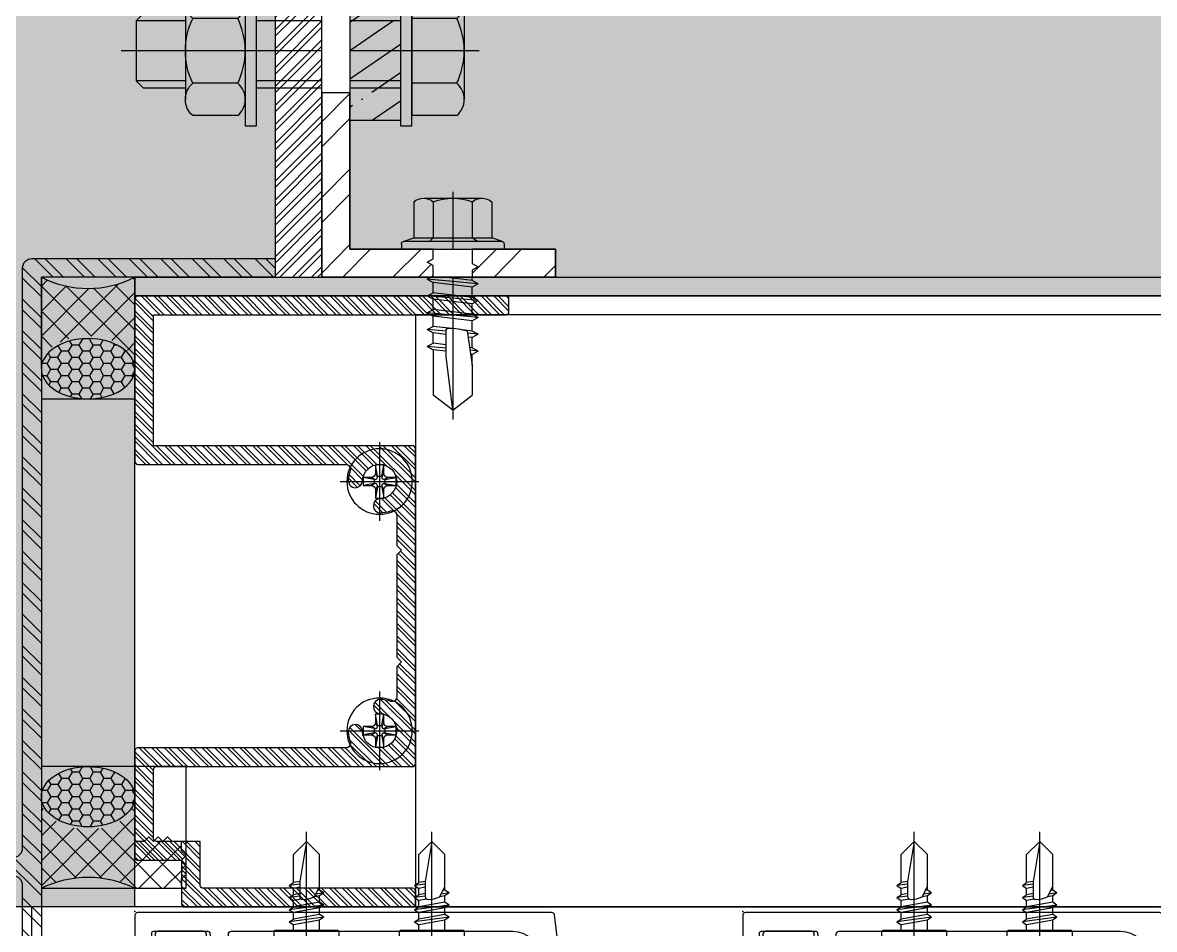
# Model space of a CAD drawing. Header units: millimetres. Extents: x 2519235 to 7246330, y 25937 to 201821.
# Drawn here: x 2726493.2 to 2726614.2, y 105143.2 to 105240.2 of the extents above; entities that cross this region are included whole.
import ezdxf
from ezdxf.xclip import XClip

# ---------------------------------------------------------------- set-up
doc = ezdxf.new("R2010")
doc.units = ezdxf.units.MM
doc.header["$XCLIPFRAME"] = 0
doc.linetypes.add('CENTER', pattern=[50.800000000000004, 31.75, -6.35, 6.35, -6.35])
doc.linetypes.add('HIDDEN', pattern=[0.375, 0.25, -0.125])
for name, color, linetype in [('000 - EXISTING_CANOPY_MAIN_COLOR_1', 1, 'Continuous'), ('000 - STRUCTURE_STEEL_ACCESORIES_WIPEOUT_', 250, 'Continuous'), ('010 - ASPG_ACCESSORIES_MAIN_COLOR_251', 251, 'Continuous'), ('010 - ASPG_ACCESSORIES_WIPEOUT_', 250, 'Continuous'), ('010 - ASPG_EXTR_DEF_SUB', 250, 'Continuous'), ('010 - ASPG_FLASHING_WIPEOUT_', 250, 'Continuous'), ('010 - ASPG_FRAMING_WIPEOUT_', 250, 'Continuous')]:
    doc.layers.add(name, color=color, linetype=linetype)
doc.layers.add('SCREW', color=8, linetype='Continuous', lineweight=5)
pattern_1 = [(45, (68845973.91123614, -106253.6340706302), (-4.041115254481119, 4.041115254481119), []), (45, (68845976.60531414, -106253.6340706302), (-4.041115254481119, 4.041115254481119), [])]

# ---------------------------------------------------------------- blocks, each defined once
blk = doc.blocks.new('A$C53fc0519')
at = {"layer": '000 - EXISTING_CANOPY_MAIN_COLOR_1'}
for p, q in [((10249.9995042719, -15750.00078463383), (10249.9995042719, -13422.13812409613)), ((10249.9995042719, -13474.99506471665), (11649.99950427143, -13474.99506471665))]:
    blk.add_line(p, q, dxfattribs=at)
blk = doc.blocks.new('A$C6d15e31b')
at = {"layer": '000 - EXISTING_CANOPY_MAIN_COLOR_1'}
blk.add_blockref('A$C53fc0519', (-18300, -52.14305922700441), dxfattribs=at)
blk = doc.blocks.new('*U3496')
at = {"layer": '010 - ASPG_ACCESSORIES_MAIN_COLOR_251', "linetype": 'CENTER'}
for p, q in [((5.684341886080801e-14, -6.200000000000029), (5.684341886080801e-14, 2.200000000000029)), ((-4.199999999999973, -2), (4.200000000000085, -2))]:
    blk.add_line(p, q, dxfattribs=at)
at = {"layer": '010 - ASPG_ACCESSORIES_MAIN_COLOR_251'}
for p, q in [((-0.2288719817826677, -1.446462371730204), (-0.4418749999998197, -0.2325000000002947)), ((-0.2288719817826677, -1.542256036434869), (-0.4418749999998197, -1.116250000000048)), ((0.2288719817822642, -1.446462371730562), (0.4418749999996946, -0.2324999999999764)), ((0.2288719817822642, -1.542256036434869), (0.4418749999996946, -1.116250000000048)), ((-0.553537628269381, -1.771128018217196), (-1.767499999999847, -1.558125000000442)), ((-0.553537628269381, -2.228871981782805), (-1.767500000000483, -2.441875000000354)), ((-0.4577439635652332, -1.771128018217196), (-0.8837500000000146, -1.558125000000442)), ((-0.4577439635652332, -2.228871981782805), (-0.8837500000000146, -2.441875000000354)), ((0.4577439635647103, -1.771128018217196), (0.8837499999994917, -1.558125000000442)), ((0.4577439635647103, -2.228871981782805), (0.8837500000001283, -2.441874999999877)), ((0.5535376282692559, -1.771128018217196), (1.767500000000001, -1.558125000000124)), ((0.5535376282692559, -2.228871981782805), (1.767500000000001, -2.441874999999877)), ((-0.2288719817826677, -2.457743963565131), (-0.4418749999998197, -2.883750000000271)), ((-0.2288719817821107, -2.553537628269438), (-0.4418749999998197, -3.767500000000023)), ((0.4418749999996946, -2.883750000000271), (0.2288719817829008, -2.457743963565131)), ((0.2288719817829008, -2.553537628269438), (0.4418749999999732, -3.767500000000023))]:
    blk.add_line(p, q, dxfattribs=at)
for points in [[(-1.767500000000006, -1.558125000000442), (-0.8837500000001342, -1.558125000000442, 0.4142135623730394), (-0.4418749999998197, -1.116250000000048), (-0.4418749999998197, -0.2325000000002947), (0.4418749999996946, -0.2324999999999764), (0.4418749999996946, -1.116250000000048, 0.4142135623731505), (0.8837500000000089, -1.558125000000442), (1.76750000000012, -1.558125000000124), (1.76750000000012, -2.441874999999877), (0.8837500000000089, -2.441874999999877, 0.414213562373095), (0.4418749999996946, -2.883750000000271), (0.4418749999999732, -3.767500000000023), (-0.4418749999998197, -3.767500000000023), (-0.4418749999998197, -2.883750000000271, 0.4142135623730397), (-0.8837500000001342, -2.441875000000354), (-1.767500000000483, -2.441875000000354)], [(0.2288719817829008, -2.457743963565131, -0.414213562373095), (0.4577439635645909, -2.228871981782805), (0.5535376282692559, -2.228871981782805), (0.5535376282692559, -1.771128018217196), (0.4577439635645909, -1.771128018217196, -0.4142135623730951), (0.228871981782105, -1.542256036434869), (0.228871981782105, -1.446462371730562), (-0.2288719817826677, -1.446462371730204), (-0.2288719817826677, -1.542256036434869, -0.4142135623730951), (-0.4577439635649944, -1.771128018217196), (-0.553537628269381, -1.771128018217196), (-0.553537628269381, -2.228871981782805), (-0.4577439635649944, -2.228871981782805, -0.4142135623730951), (-0.2288719817826677, -2.457743963565131), (-0.2288719817822698, -2.553537628269438), (0.2288719817829008, -2.553537628269438)]]:
    blk.add_lwpolyline(points, format="xyb", close=True, dxfattribs=at)
blk.add_circle((5.684341886080801e-14, -2), 3.5, dxfattribs=at)
blk = doc.blocks.new('000_ASPG_TYP_FILES_20260218-010703_FRAME_EXTR_SUB')
at = {"layer": '010 - ASPG_ACCESSORIES_MAIN_COLOR_251'}
h = blk.add_hatch(dxfattribs=at)
h.set_pattern_fill('ANSI32', color=256, scale=0.1, angle=180)
h.set_pattern_definition([(225, (0, 0), (0.6735192090801866, -0.6735192090801868), []), (225, (-0.4490130000000001, 5.498823332255506e-17), (0.6735192090801866, -0.6735192090801868), [])])
edge = h.paths.add_edge_path()
edge.add_line((1.999999996740371, 15.99999999965075), (1.999999996740371, 1.999999999941792))
edge.add_line((1.999999996740371, 1.999999999941792), (39.69999999750871, 1.999999999941792))
edge.add_arc((39.69999999730499, 1.700000000040752), 0.2999999999010399, -3.891028654834372e-08, 89.99999996109239, ccw=False)
edge.add_line((39.99999999720603, 1.699999999837019), (39.99999999720603, 0.2999999996973202))
edge.add_arc((39.69999999750872, 0.2999999996973131), 0.2999999996973131, -90.00000000000142, 1.4210854715202004e-12, ccw=False)
edge.add_line((39.69999999750871, 0), (0.2999999996973202, 0))
edge.add_arc((0.2999999996973273, 0.2999999996973273), 0.2999999996973273, 180.0000000000013, 269.99999999999864, ccw=False)
edge.add_line((0, 0.2999999996973202), (0, 17.69999999989523))
edge.add_arc((0.2999999999301508, 17.70000000012806), 0.2999999999301508, 90.00000004446741, 180.0000000444674, ccw=False)
edge.add_line((0.2999999996973202, 18.00000000005821), (22.5570233851904, 18.00000000005821))
edge.add_arc((22.5570233856712, 18.50000000026317), 0.5000000002049632, 269.9999999449049, 380.2095453190142)
edge.add_arc((26.1699999981368, 19.82999999686102), 3.349999998908497, 182.0637942974167, 200.2095453254992, ccw=False)
edge.add_arc((23.58168000320438, 19.73672835517209), 0.7599999998138507, 2.0637943418387863, 182.0637943418388, ccw=False)
edge.add_arc((26.16999999910358, 19.82999999939922), 1.830000000338361, 182.0637943388468, 447.9362056470717)
edge.add_arc((26.263271644013, 22.41831999551505), 0.7600000000549151, 87.93620564125177, 267.9362056412518, ccw=False)
edge.add_arc((26.16999999863267, 19.8300000075356), 3.349999992334041, 69.79045460402187, 87.9362056313708, ccw=False)
edge.add_arc((27.49999999788272, 23.44297661244421), 0.5000000006038865, 249.7904545688332, 359.9999999442181)
edge.add_line((27.9999999984866, 23.44297661195742), (27.9999999984866, 26.67999999993481))
edge.add_line((27.9999999984866, 26.67999999993481), (28.49999999674037, 27.17999999958556))
edge.add_line((28.49999999674037, 27.17999999958556), (27.9999999984866, 27.67999999970198))
edge.add_line((27.9999999984866, 27.67999999970198), (27.9999999984866, 38.61999999982072))
edge.add_line((27.9999999984866, 38.61999999982072), (28.49999999674037, 39.11999999993714))
edge.add_line((28.49999999674037, 39.11999999993714), (27.9999999984866, 39.62000000005355))
edge.add_line((27.9999999984866, 39.62000000005355), (27.9999999984866, 42.85702338756528))
edge.add_arc((27.49999999787862, 42.85702338707262), 0.5000000006079759, 5.645408219420843e-08, 110.2095454304945)
edge.add_arc((26.16999999884449, 46.46999999186602), 3.349999992147246, 272.0637943651193, 290.20954539329375, ccw=False)
edge.add_arc((26.263271644013, 43.88168000403675), 0.7600000000258301, 92.06379435882718, 272.0637943588272, ccw=False)
edge.add_arc((26.16999999910502, 46.47000000012492), 1.830000000339747, 272.0637943528818, 537.9362056611998)
edge.add_arc((23.58168000320438, 46.56327164435061), 0.7599999998138507, 177.9362056581612, 357.9362056581612, ccw=False)
edge.add_arc((26.16999999825318, 46.47000000263876), 3.349999999025627, 159.7904546748206, 177.9362057022633, ccw=False)
edge.add_arc((22.55702338551316, 47.7999999994954), 0.500000000434755, 339.790454661877, 450.0000000369852)
edge.add_line((22.5570233851904, 48.29999999993015), (0.2999999996973202, 48.29999999993015))
edge.add_arc((0.2999999996973095, 48.59999999962746), 0.2999999996973131, 179.9999999999987, 270.00000000000205, ccw=False)
edge.add_line((0, 48.59999999962747), (0, 59.99999999994179))
edge.add_arc((0.2999999996973202, 59.99999999994179), 0.2999999996973202, 90, 180, ccw=False)
edge.add_line((0.2999999996973202, 60.29999999963911), (4.999999997438863, 60.29999999963911))
edge.add_line((4.999999997438863, 60.29999999963911), (4.999999997438863, 64.99999999959255))
edge.add_arc((5.299999997369017, 64.99999999982538), 0.2999999999301544, 90.0000000444681, 180.0000000444674, ccw=False)
edge.add_line((5.299999997136183, 65.29999999975553), (29.99999999883585, 65.29999999975553))
edge.add_line((29.99999999883585, 65.29999999975553), (29.99999999883585, 63.59999999997672))
edge.add_arc((29.69999999890567, 63.59999999974391), 0.2999999999301721, -89.99999995552861, 4.4463320136856055e-08, ccw=False)
edge.add_line((29.69999999913853, 63.29999999981374), (7.299999997485429, 63.29999999981374))
edge.add_arc((7.29999999771826, 62.99999999988358), 0.2999999999301508, 90.00000004446738, 180.0000000444674)
edge.add_line((6.999999997788109, 62.99999999965075), (6.999999997788109, 58.29999999969732))
edge.add_line((6.999999997788109, 58.29999999969732), (2.300000000162981, 58.29999999969732))
edge.add_arc((2.299999998300336, 57.99999999813735), 0.3000000015599653, 89.99999964426098, 179.999999644261)
edge.add_line((1.999999996740371, 58), (1.999999996740371, 50.60000000003492))
edge.add_arc((2.299999998533172, 50.60000000166475), 0.3000000017928013, 180.000000311273, 270.0000003112706)
edge.add_line((2.300000000162981, 50.29999999987194), (29.69999999913853, 50.29999999987194))
edge.add_arc((29.6999999989348, 49.9999999999709), 0.299999999901047, -3.890897914970992e-08, 89.99999996109108, ccw=False)
edge.add_line((29.99999999883585, 49.99999999976717), (29.99999999883585, 26.67999999993481))
edge.add_line((29.99999999883585, 26.67999999993481), (29.99999999883585, 16.29999999981374))
edge.add_arc((29.6999999989057, 16.2999999995809), 0.2999999999301508, -89.99999995553259, 4.446741286301403e-08, ccw=False)
edge.add_line((29.69999999913853, 15.99999999965075), (1.999999996740371, 15.99999999965075))
blk.add_lwpolyline([(1.999999996740371, 15.99999999965075), (1.999999996740371, 1.999999999941792), (39.69999999750871, 1.999999999941792, -0.4142135623731089), (39.99999999720603, 1.699999999837019), (39.99999999720603, 0.2999999996973202, -0.4142135623731089), (39.69999999750871, 0), (0.2999999996973202, 0, -0.4142135623730811), (0, 0.2999999996973202), (0, 17.69999999989523, -0.4142135623730951), (0.2999999996973202, 18.00000000005821), (22.5570233851904, 18.00000000005821, 0.5217296884731124), (23.02624112786725, 18.67272727261297, -0.07934163687482358), (22.82217297761235, 19.70935906958766, -1), (24.34118702879641, 19.76409764075652, 2.296345716993233), (26.23590235819574, 21.65881296969019, -1), (26.29064092983026, 23.17782702133991, -0.0793416368716021), (27.32727272447664, 22.9737588702119, 0.5217296884801942), (27.9999999984866, 23.44297661195742), (27.9999999984866, 26.67999999993481), (28.49999999674037, 27.17999999958556), (27.9999999984866, 27.67999999970198), (27.9999999984866, 38.61999999982072), (28.49999999674037, 39.11999999993714), (27.9999999984866, 39.62000000005355), (27.9999999984866, 42.85702338756528, 0.5217296884727316), (27.32727272447664, 43.3262411293108, -0.07934163687522733), (26.29064092983026, 43.122172978241, -1), (26.23590235819574, 44.64118702983251, 2.296345716995783), (24.34118702879641, 46.53590235876618, -1), (22.82217297761235, 46.59064092993503, -0.07934163687201433), (23.02624112786725, 47.62727272690972, 0.5217296884786579), (22.5570233851904, 48.29999999993015), (0.2999999996973202, 48.29999999993015, -0.4142135623731158), (0, 48.59999999962747), (0, 59.99999999994179, -0.414213562373095), (0.2999999996973202, 60.29999999963911), (4.999999997438863, 60.29999999963911), (4.999999997438863, 64.99999999959255, -0.4142135623730879), (5.299999997136183, 65.29999999975553), (29.99999999883585, 65.29999999975553), (29.99999999883585, 63.59999999997672, -0.4142135623730533), (29.69999999913853, 63.29999999981374), (7.299999997485429, 63.29999999981374, 0.4142135623730949), (6.999999997788109, 62.99999999965075), (6.999999997788109, 58.29999999969732), (2.300000000162981, 58.29999999969732, 0.4142135623730948), (1.999999996740371, 58), (1.999999996740371, 50.60000000003492, 0.4142135623730845), (2.300000000162981, 50.29999999987194), (29.69999999913853, 50.29999999987194, -0.4142135623730951), (29.99999999883585, 49.99999999976717), (29.99999999883585, 26.67999999993481), (29.99999999883585, 16.29999999981374, -0.4142135623730951), (29.69999999913853, 15.99999999965075)], format="xyb", close=True, dxfattribs=at)
for p in [(26.16999999736436, 48.46999999973923), (26.16999999736436, 21.82999999966705)]:
    blk.add_blockref('*U3496', p)
blk = doc.blocks.new('000_ASPG_TYP_FILES_FRAMING_EXTR_BREAKLINE_TYPE_2SUB')
at = {"layer": '010 - ASPG_ACCESSORIES_MAIN_COLOR_251', "transparency": 33554585}
h = blk.add_hatch(dxfattribs=at)
h.set_pattern_fill('ANSI32', color=256, scale=0.25)
h.set_pattern_definition([(45, (0, 0), (-1.683798022700467, 1.683798022700467), []), (45, (1.1225325, 0), (-1.683798022700467, 1.683798022700467), [])])
h.paths.add_polyline_path([(131.0000000002328, 91.00000000058208, 0.4142135623730951), (132.0000000003492, 90.00000000046566), (140.0000000002328, 90.00000000046566, 0.4142135623730951), (141.0000000002328, 91.00000000046566), (141.0000000002328, 100.0000000004657), (2.000000000465661, 100.0000000004657), (2.000000000465661, 125.0000000004657), (4.656612873077393e-10, 125.0000000004657), (4.656612873077393e-10, 99.00000000046566, 0.4142135623730951), (1.000000000465661, 98.00000000046566), (63.00000000023283, 98.00000000046566, -0.414213562373093), (64.00000000023283, 97.00000000046566), (64.00000000023277, 3, -0.4142135623730951), (63.00000000023277, 2), (4.655476004700176e-10, 2), (-5.684341886080801e-14, 0), (141.0000000002328, -6.05359673500061e-09), (141.0000000002328, 8.99999999650754, 0.4142135623730951), (140.0000000002328, 9.99999999650754), (132.0000000003492, 9.99999999650754, 0.4142135623730951), (131.0000000002328, 8.999999996391125), (131.0000000002328, 3, -0.4142135623730951), (130.0000000002328, 2), (67.00000000034919, 2, -0.4142135623730951), (66.00000000023277, 3.000000000116415), (66.00000000023283, 97.00000000034925, -0.4142135623730951), (67.00000000034925, 98.00000000046566), (130.0000000002328, 98.00000000046566, -0.414213562373095), (131.0000000002328, 97.00000000046566)])
h.paths.add_polyline_path([(133.0000000002328, 92.00000000372529), (133.0000000002328, 98.00000000046566), (139.0000000004657, 98.00000000046566), (139.0000000004657, 92.00000000372529)], flags=16)
h.paths.add_polyline_path([(133.0000000002328, 7.999999996740371), (139.0000000004656, 7.999999996740371), (139.0000000004656, 2), (133.0000000002328, 2)], flags=16)
at = {"layer": '010 - ASPG_ACCESSORIES_MAIN_COLOR_251'}
h = blk.add_hatch(dxfattribs=at)
h.set_pattern_fill('ANSI37', color=256, scale=0.5954980955866349, angle=-90.00000000000001)
h.set_pattern_definition([(314.9999999999999, (1257419.492862034, -519971.6224064051), (1.336931354494228, 1.336931354494224), []), (44.99999999999984, (1257419.492862034, -519971.6224064051), (-1.336931354494223, 1.336931354494228), [])])
edge = h.paths.add_edge_path()
edge.add_ellipse((57.77220869682924, 105.0000000013979), major_axis=(-3.509070088518285e-14, -4.999999999272404), ratio=0.6444816938462435, start_angle=0, end_angle=180)
edge.add_line((57.7722086968293, 110.0000000004666), (62.00000000013239, 110.0000000004666))
edge.add_arc((62.00000000012511, 110.3000000005204), 0.3000000000538421, -89.99999999861039, -1.389609784768862e-09)
edge.add_line((62.30000000017895, 110.3000000005131), (62.30000000017895, 111.0000000004666))
edge.add_line((62.30000000017895, 111.0000000004666), (61.80000000017895, 111.5000000006994))
edge.add_line((61.80000000017895, 111.5000000006994), (62.30000000017895, 112.0000000004666))
edge.add_line((62.3000000001789, 112.0000000004666), (61.8000000001789, 112.5000000006994))
edge.add_line((61.8000000001789, 112.5000000006994), (62.3000000001789, 113.0000000004666))
edge.add_line((62.3000000001789, 113.0000000004666), (61.8000000001789, 113.5000000004666))
edge.add_line((61.8000000001789, 113.5000000004666), (62.3000000001789, 114.0000000004666))
edge.add_line((62.3000000001789, 114.0000000004666), (62.3000000001789, 115.0000000004666))
edge.add_line((62.3000000001789, 115.0000000004666), (63.30000000006248, 115.0000000004666))
edge.add_line((63.30000000006248, 115.0000000004666), (63.80000000006248, 115.5000000004666))
edge.add_line((63.80000000006248, 115.5000000004666), (64.30000000006248, 115.0000000004666))
edge.add_line((64.30000000006248, 115.0000000004666), (64.80000000006248, 115.5000000004666))
edge.add_line((64.80000000006248, 115.5000000004666), (65.30000000006248, 115.0000000004666))
edge.add_line((65.30000000006248, 115.0000000004666), (65.80000000006248, 115.5000000004666))
edge.add_line((65.80000000006248, 115.5000000004666), (66.3000000001789, 115.0000000004666))
edge.add_line((66.3000000001789, 115.0000000004666), (67.00000000013233, 115.0000000004666))
edge.add_arc((67.00000000009595, 115.3000000004331), 0.2999999999665306, -89.99999999305201, 1.528565674358258e-08)
edge.add_line((67.30000000006248, 115.3000000005131), (67.30017822621585, 110.0000000004666))
edge.add_arc((77.20009572428614, 105.0000000011651), 11.09091368921486, 153.2037265686182, 206.7962734313818)
edge.add_line((67.30017822621585, 100.0000000018636), (57.77220869682924, 100.0000000018636))
h = blk.add_hatch(dxfattribs=at)
h.set_pattern_fill('ANSI37', color=256, scale=0.5954980955866349, angle=-90.00000000000001)
h.set_pattern_definition([(314.9999999999999, (1257419.192862035, -519973.9224064052), (1.336931354494228, 1.336931354494224), []), (44.99999999999984, (1257419.192862035, -519973.9224064052), (-1.336931354494223, 1.336931354494228), [])])
edge = h.paths.add_edge_path()
edge.add_ellipse((11.52796953045714, 105.0000000013979), major_axis=(-3.510345640540481e-14, -4.999999999272404), ratio=0.6444816938462435, start_angle=180, end_angle=360, ccw=False)
edge.add_line((11.52796953045714, 110.0000000004666), (2.000000001098726, 110.0000000004666))
edge.add_arc((-7.899917496811156, 105.0000000013979), 11.09091368915029, -26.79627343179601, 26.796273430967574, ccw=False)
edge.add_line((2.000000001070532, 100.0000000018636), (11.52796953042895, 100.0000000018636))
h = blk.add_hatch(dxfattribs=at)
h.set_pattern_fill('HONEY', color=256, scale=0.238199238234654, angle=-90.00000000000001)
h.set_pattern_definition([(270, (1257419.442484037, -519993.9224064052), (0.6549599250656583, -1.134423872092541), [0.7562825813950264, -1.512565162790053]), (29.99999999999978, (1257419.442484037, -519993.9224064052), (0.6549599293588203, 1.134423869613882), [0.7562825813950257, -1.512565162790051]), (329.9999999999998, (1257419.442484037, -519993.9224064052), (1.309919854424478, -2.478657937293614e-09), [-1.512565162790051, 0.7562825813950254])])
edge = h.paths.add_edge_path()
edge.add_ellipse((11.77759153230824, 105.0000000014043), major_axis=(-3.509070088518285e-14, -4.999999999272404), ratio=0.6444816938462435, start_angle=0, end_angle=360, ccw=False)
h = blk.add_hatch(dxfattribs=at)
h.set_pattern_fill('HONEY', color=256, scale=0.238199238234654, angle=-90.00000000000001)
h.set_pattern_definition([(270, (1257419.243240032, -519991.6224064051), (0.6549599250656583, -1.134423872092541), [0.7562825813950264, -1.512565162790053]), (29.99999999999978, (1257419.243240032, -519991.6224064051), (0.6549599293588203, 1.134423869613882), [0.7562825813950257, -1.512565162790051]), (329.9999999999998, (1257419.243240032, -519991.6224064051), (1.309919854424478, -2.478657937293614e-09), [-1.512565162790051, 0.7562825813950254])])
edge = h.paths.add_edge_path()
edge.add_ellipse((57.5225866949782, 105.0000000013979), major_axis=(-3.509070088518285e-14, -4.999999999272404), ratio=0.6444816938462435, start_angle=0, end_angle=360)
for points in [[(64.00000000023283, 97.00000000046566, 0.4142135623730951), (63.00000000023283, 98.00000000046566), (1.000000000465661, 98.00000000046566, -0.4142135623730951), (4.656612873077393e-10, 99.00000000046566), (4.656612873077393e-10, 125.0000000004657), (2.000000000465661, 125.0000000004657), (2.000000000465661, 100.0000000004657), (141.0000000002328, 100.0000000004657), (141.0000000002328, 91.00000000046566, -0.4142135623730951)], [(131.0000000002328, 97.00000000046566, 0.4142135623730951), (130.0000000002328, 98.00000000046566), (67.00000000046566, 98.00000000046566, 0.4142135623730951), (66.00000000023283, 97.00000000046566)], [(57.5225866949782, 100.0000000018636), (67.30017822621585, 100.0000000018636, -0.2381992382621886), (67.30017822621585, 110.0000000004666), (67.30000000006248, 115.3000000005131, -0.4142135624157165), (67.00000000013233, 115.0000000004666), (66.3000000001789, 115.0000000004666), (65.80000000006248, 115.5000000004666), (65.30000000006248, 115.0000000004666), (64.80000000006248, 115.5000000004666), (64.30000000006248, 115.0000000004666), (63.80000000006248, 115.5000000004666), (63.30000000006248, 115.0000000004666), (62.3000000001789, 115.0000000004666), (62.3000000001789, 114.0000000004666), (61.8000000001789, 113.5000000004666), (62.3000000001789, 113.0000000004666), (61.8000000001789, 112.5000000006994), (62.3000000001789, 112.0000000004666), (61.80000000017895, 111.5000000006994), (62.30000000017895, 111.0000000004666), (62.30000000017895, 110.3000000005131, -0.414213562358888), (62.00000000013239, 110.0000000004666), (57.5225866949782, 110.0000000004666)], [(11.77759153219182, 100.0000000018699), (2.000000001070532, 100.0000000018636, 0.2381992382621886), (2.000000001070532, 110.0000000004666), (11.77759153219182, 110.0000000004729)]]:
    blk.add_lwpolyline(points, format="xyb", dxfattribs=at)
at = {"layer": '010 - ASPG_ACCESSORIES_MAIN_COLOR_251', "transparency": 33554457}
for points in [[(54.30017822621591, 100.0000000018636), (67.30017822621585, 100.0000000018636), (67.30017822621585, 115.5000000004666), (54.30017822621585, 115.5000000004666)], [(2.000000001070532, 100.0000000018636), (15.00000000107053, 100.0000000018699), (15.00000000107053, 110.0000000006767), (2.000000001070532, 110.0000000006703)]]:
    blk.add_lwpolyline(points, close=True, dxfattribs=at)
at = {"layer": '010 - ASPG_ACCESSORIES_MAIN_COLOR_251', "extrusion": (0, 0, -1)}
blk.add_ellipse((11.77759153230824, 105.0000000014043), major_axis=(-3.509070088518285e-14, -4.999999999272404), ratio=0.6444816938462435, dxfattribs=at)
at = {"layer": '010 - ASPG_ACCESSORIES_MAIN_COLOR_251'}
blk.add_ellipse((57.5225866949782, 105.0000000013979), major_axis=(-3.509070088518285e-14, -4.999999999272404), ratio=0.6444816938462435, dxfattribs=at)
blk = doc.blocks.new('PZG35-9D5SUB')
at = {"layer": '010 - ASPG_ACCESSORIES_MAIN_COLOR_251'}
for p, q in [((1.4210854715202e-14, 3.733653355866409), (1.4210854715202e-14, -10.53404386090006)), ((-1.399999999999963, 2.842170943040401e-14), (-1.399999999999963, -1.090192378864657)), ((1.399999999999991, 0), (1.399999999999991, -0.5901923788647139)), ((-1.850000000000009, -1.399999999999977), (1.850000000000037, -0.8999999999999773)), ((-1.850000000000009, -1.399999999999977), (-1.399999999999963, -1.090192378864685)), ((-1.399999999999963, -1.090192378864685), (1.399999999999991, -0.5901923788646855)), ((-1.399999999999963, -1.709807621135297), (1.399999999999991, -1.209807621135297)), ((1.850000000000037, -0.8999999999999773), (1.399999999999991, -0.5901923788646855)), ((1.850000000000037, -0.8999999999999773), (1.399999999999991, -1.209807621135297)), ((1.399999999999991, -1.209807621135269), (1.399999999999991, -1.890192378864725)), ((-1.850000000000009, -1.399999999999977), (-1.399999999999963, -1.709807621135297)), ((-1.850000000000009, -2.699999999999989), (1.850000000000037, -2.199999999999989)), ((-1.850000000000009, -2.699999999999989), (-1.399999999999963, -2.390192378864697)), ((-1.399999999999963, -1.709807621135269), (-1.399999999999963, -2.390192378864697)), ((-1.399999999999963, -2.390192378864697), (1.399999999999991, -1.890192378864697)), ((1.850000000000037, -2.199999999999989), (1.399999999999991, -1.890192378864697)), ((1.850000000000037, -2.199999999999989), (1.399999999999991, -2.509807621135309)), ((-1.850000000000009, -2.699999999999989), (-1.399999999999963, -3.009807621135309)), ((-1.399999999999963, -3.009807621135309), (1.399999999999991, -2.509807621135309)), ((-1.399999999999963, -3.009807621135309), (-1.399999999999963, -3.690192378864708)), ((-1.399999999999963, -3.690192378864708), (-0.8446989986695002, -3.591031485769975)), ((0.5619885887190463, -3.339837273736322), (1.399999999999991, -3.190192378864708)), ((0.7141825614195483, -3.653488843051434), (1.850000000000037, -3.5)), ((1.399999999999991, -2.50980762113528), (1.399999999999991, -3.190192378864708)), ((1.850000000000037, -3.5), (1.399999999999991, -3.190192378864708)), ((1.850000000000037, -3.5), (1.399999999999991, -3.80980762113532)), ((-1.850000000000009, -4), (-1.399999999999963, -3.690192378864708)), ((-1.850000000000009, -4), (-0.9911470940920566, -3.883938796498938)), ((-1.850000000000009, -4), (-1.399999999999963, -4.30980762113532)), ((-1.399999999999963, -4.30980762113532), (-1.184865735341859, -4.271390788160659)), ((-1.399999999999963, -4.309807621135349), (-1.399999999999963, -8.099999999999966)), ((0.7141825614195483, -3.932275020881832), (1.399999999999991, -3.80980762113532)), ((0.7141825614195483, -4.612659778611231), (1.399999999999991, -4.49019237886472)), ((0.7141825614195483, -4.953488843051389), (1.850000000000037, -4.800000000000011)), ((1.399999999999991, -3.809807621135349), (1.399999999999991, -4.490192378864691)), ((1.850000000000037, -4.800000000000011), (1.399999999999991, -4.49019237886472)), ((1.850000000000037, -4.800000000000011), (1.399999999999991, -5.109807621135332)), ((0.7141825614195483, -5.232275020881843), (1.399999999999991, -5.109807621135332)), ((1.399999999999991, -5.109807621135332), (1.399999999999991, -8.099999999999966)), ((1.4210854715202e-14, -9.5), (-1.399999999999963, -8.099999999999966)), ((1.4210854715202e-14, -9.5), (1.399999999999991, -8.099999999999966))]:
    blk.add_line(p, q, dxfattribs=at)
blk.add_lwpolyline([(1.4210854715202e-14, -9.5), (0.7141825614195483, -5.232275020881843), (0.7141825614195483, -3.600899293750615, 0.4176573264866609), (0.4106596181599826, -3.300919979679151, 0.1081021898226624), (-0.8446989986694433, -3.591031485769975), (-1.399999999999991, -4.701675652739141)], format="xyb", dxfattribs=at)
blk = doc.blocks.new('*U3495')
at = {"layer": '010 - ASPG_ACCESSORIES_MAIN_COLOR_251'}
blk.add_lwpolyline([(3.026373332565058, 1.780836269555209, 0.09905967801670053), (0.7999999999999687, 2.546427498927414), (0.7999999999999687, 2.274284095813357), (-0.800000000000054, 2.274284095813357), (-0.800000000000054, 2.546427498927414, 0.09905967801670058), (-3.026373332565143, 1.780836269555209, 0.2665876613401604), (-3.500000000000043, 0.9556546004010897), (-3.500000000000043, 0.1999999999999886, 0.4142135623730938), (-3.300000000000054, 0), (3.299999999999997, 0, 0.4142135623731049), (3.499999999999986, 0.1999999999999886), (3.499999999999957, 0.9556546004010897, 0.2665876613401604)], format="xyb", close=True, dxfattribs=at)
at = {"layer": 'SCREW'}
blk.add_blockref('PZG35-9D5SUB', (-1.4210854715202e-14, 0), dxfattribs=at)
blk = doc.blocks.new('*U3494')
blk.add_point((0, 0))
at = {"layer": '010 - ASPG_ACCESSORIES_MAIN_COLOR_251'}
for points in [[(-39.69999999902211, -0.5999999995172398, 0.4142135623731156), (-39.99999999883585, -0.8999999995638059), (-39.99999999883585, -7.366962144914214, 0.5773502691897371), (-39.65044321701862, -7.568778847059366), (-36.64260295056738, -5.832201459393036, 0.7673269879794871), (-36.78520590183325, -5.299999999645297), (-37.89999999874271, -5.299999999645297, -0.4142135623735732), (-38.19999999902211, -4.999999999656938), (-38.19999999902211, -2.799999999587089, -0.4142135623730951), (-37.99999999883585, -2.59999999951724), (-32.18326623388566, -2.59999999951724, -0.3888787318530097), (-31.98402729420923, -2.782568851142787), (-31.8474567013327, -4.343577870872468, 0.3888787318530089), (-31.34935935237445, -4.799999999528882), (-30.29999999911524, -4.799999999528882, 0.4142135623732408), (-29.99999999883585, -4.499999999540523), (-29.99999999883585, -2.899999999505599, -0.4142135623731785), (-29.69999999902211, -2.59999999951724), (0.4107479506637901, -2.59999999951724, -0.3789692262628873), (3.38851808081381, -5.235465979035143), (7.952927200356498, -42.5207682372482, 0.4465929586642906), (11.6177961837966, -45.07649022702281, -0.4898018444424612), (16.07846395508386, -48.68238816667036), (16.06490363762714, -49.36225294566866, -0.1824796859550777), (15.80227640201338, -50.01801436272836, -0.2679491924113072), (15.32539491611533, -50.16829426406803, 1.122114645179816), (15.09990952932276, -52.3421093734276, 0.4050039718497206), (18.0645059288945, -49.40213623346681), (18.07806624681689, -48.72227145435209, 0.4898054953707174), (11.15966573380865, -43.12966807454978, -0.4465970485362636), (9.938031048281118, -42.27776159492242), (4.866356541635469, -0.8481197821154633, 0.3641755342157969), (4.570876519894227, -0.5999999995172398)], [(11.37409105408005, -48.15170148877115), (11.47245816211216, -47.43577758665815), (12.17779493960552, -47.55667202338264), (12.29266474000178, -46.78670596401826, -0.5355375090189683), (14.1918134491425, -49.16870282323253, 0.9915718169393263), (15.66379558271728, -49.57599316951273, 1.157025413028558), (8.792231505503878, -48.77291728999153, -0.6885576205791355), (8.274611146422103, -48.98797988444021), (-17.14292736421339, -22.16859813180672), (-32.34153279638849, -6.131750148785431), (-32.34153279638849, -2.899999981694054, 0.4143115081626392), (-32.64163311407901, -2.59999999951724), (-37.54163311352022, -2.59999999951724, 0.4141156188887998), (-37.84153278893791, -2.899999981635847), (-37.84153278893791, -4.299999988411218, 0.4142135623731781), (-37.54153279098682, -4.599999986478724), (-35.98884801496752, -4.599999986478724, -0.205894629290155), (-35.77110154624097, -4.693635078269653), (33.22969053988345, -77.49999999954052), (43.14495566324331, -77.49999999954052, 0.6681786376628355), (43.35708769806661, -76.98786796536915), (40.5215537941549, -74.1523340573247, 0.6681786381757795), (40.00942175951786, -74.36446609156592), (40.00942175951786, -75.99999999802712), (33.87471885257401, -75.99999999802712), (11.86384030175395, -52.7751643466243, -0.5583539238224016), (12.08261241135187, -51.95244935475676, 0.7662751832817146), (12.03674733010121, -50.39291741001107, -0.4385828234445206), (10.70630855322815, -48.05207626283555)]]:
    blk.add_lwpolyline(points, format="xyb", close=True, dxfattribs=at)
at = {"layer": '010 - ASPG_EXTR_DEF_SUB'}
for p in [(-39.99999999883585, -0.4999999995172402), (43.44495566345738, -76.89999999944341), (43.44495566345738, -77.49999999954052)]:
    blk.add_point(p, dxfattribs=at)
at = {"layer": 'SCREW', "rotation": 180}
for p in [(-21.64901723782532, -2.499999999924694), (-8.237076249206439, -2.499999999924694)]:
    blk.add_blockref('*U3495', p, dxfattribs=at)
blk = doc.blocks.new('*U3461')
blk.add_wipeout([(1440.000000002975, 4.000000001546368), (60.00000000297587, 3.9999999999997726), (60.00000000297587, 69.2999999999995), (1440.000000002975, 69.3000000015461)]).dxf.layer = '010 - ASPG_FRAMING_WIPEOUT_'
at = {"layer": '010 - ASPG_ACCESSORIES_MAIN_COLOR_251'}
for points in [[(1440.000000002975, 4.000000001546685), (60.00000000297587, 4), (60.00000000297587, 69.3), (1440.000000002975, 69.30000000154669)], [(1410.00000000414, 69.30000000154669), (90.00000000181171, 69.3), (90.00000000181171, 6), (1410.00000000414, 6.000000001546685)], [(60.00000000297587, 2.000000000715772), (60.00000000297587, 4), (1440.000000002975, 4.000000001546685), (1440.000000002975, 2.000000002262457)]]:
    blk.add_lwpolyline(points, close=True, dxfattribs=at)
at = {"color": 1, "rotation": 180}
for p in [(1335.00000000163, 69.3), (1400.00000000163, 69.3)]:
    blk.add_blockref('*U3494', p, dxfattribs=at)
at = {"rotation": 89.99999999999999}
blk.add_blockref('000_ASPG_TYP_FILES_FRAMING_EXTR_BREAKLINE_TYPE_2SUB', (1550, 1.796738757775529e-09), dxfattribs=at)
at = {"xscale": -1}
blk.add_blockref('000_ASPG_TYP_FILES_20260218-010703_FRAME_EXTR_SUB', (1440.000000002975, 4.000000001546685), dxfattribs=at)
blk = doc.blocks.new('*U3463')
at = {"layer": '010 - ASPG_ACCESSORIES_MAIN_COLOR_251', "linetype": 'CENTER'}
blk.add_line((0, 6.142561988594025), (0, -18.19999999999891), dxfattribs=at)
at = {"layer": '010 - ASPG_ACCESSORIES_MAIN_COLOR_251'}
for p, q in [((-4.170000000000073, 5.049999999999272), (-4.170000000000073, 1.200000000000728)), ((3.127500000000509, 5.450000000000728), (-3.127500000000509, 5.450000000000728)), ((-2.084999999999127, 5.049999999999272), (-2.084999999999127, 1.200000000000728)), ((2.084999999999127, 5.049999999999272), (2.084999999999127, 1.200000000000728)), ((4.170000000000073, 5.049999999999272), (4.170000000000073, 1.200000000000728)), ((-5.5, 0.5499999999992724), (-5.5, 0)), ((5.5, 0), (-5.5, 0)), ((-5.200000000000728, 0.8500000000003638), (-4.170000000000073, 1.200000000000728)), ((5.200000000000728, 0.8500000000003638), (-5.200000000000728, 0.8500000000003638)), ((4.170000000000073, 1.200000000000728), (-4.170000000000073, 1.200000000000728)), ((-2.57630675031578, 0.8500000000003638), (-2.084999999999127, 1.200000000000728)), ((-2.084999999999127, -1.547816335794778), (-2.084999999999127, 0)), ((2.44630675031658, 0.8500000000003638), (2.084999999999127, 1.200000000000728)), ((2.084999999999013, -1.047816335789321), (2.084999999999127, 0)), ((5.200000000000728, 0.8500000000003638), (4.170000000000073, 1.200000000000728)), ((5.5, 0.5499999999992724), (5.5, 0)), ((-2.084999999999127, -1.547816335789321), (2.084999999999127, -1.047816335789321)), ((2.729999999999563, -1.399999999995998), (2.084999999999127, -1.047816335789321)), ((-2.729999999999563, -1.899999999995998), (2.729999999999563, -1.399999999995998)), ((-2.729999999999563, -1.899999999995998), (-2.084999999999127, -1.547816335789321)), ((-2.729999999999563, -1.899999999995998), (-2.084999999999127, -2.252183664200857)), ((-2.084999999999127, -2.252183664200857), (2.084999999999127, -1.752183664200857)), ((-2.084999999999013, -3.347816335790412), (-2.084999999999127, -2.252183664206314)), ((2.729999999999563, -1.399999999995998), (2.084999999999127, -1.752183664200857)), ((2.084999999999013, -2.847816335790412), (2.0849999999989, -1.752183664201084)), ((-2.729999999999563, -3.69999999999709), (2.729999999999563, -3.19999999999709)), ((-2.729999999999563, -3.69999999999709), (-2.084999999999127, -3.347816335790412)), ((-2.084999999999127, -3.347816335790412), (2.084999999999127, -2.847816335790412)), ((-2.084999999999127, -4.052183664201948), (2.084999999999127, -3.552183664201948)), ((2.729999999999563, -3.19999999999709), (2.084999999999127, -2.847816335790412)), ((2.729999999999563, -3.19999999999709), (2.084999999999127, -3.552183664201948)), ((2.084999999999241, -4.647816335791504), (2.084999999999241, -3.552183664201948)), ((-2.729999999999563, -3.69999999999709), (-2.084999999999127, -4.052183664201948)), ((-2.0849999999989, -5.147816335791504), (-2.084999999999013, -4.052183664201948)), ((-2.084999999999127, -5.147816335791504), (2.084999999999127, -4.647816335791504)), ((-2.084999999999127, -5.147816335791504), (2.084999999999127, -4.647816335791504)), ((2.729999999999563, -4.999999999998181), (2.084999999999127, -4.647816335791504)), ((2.729999999999563, -4.999999999998181), (2.084999999999127, -4.647816335791504)), ((-2.729999999999563, -5.499999999998181), (2.729999999999563, -4.999999999998181)), ((-2.729999999999563, -5.499999999998181), (2.729999999999563, -4.999999999998181)), ((-2.729999999999563, -5.499999999998181), (-2.084999999999127, -5.147816335791504)), ((-2.729999999999563, -5.499999999998181), (-2.084999999999127, -5.147816335791504)), ((-2.729999999999563, -5.499999999998181), (-2.084999999999127, -5.852183664203039)), ((-2.729999999999563, -5.499999999998181), (-2.084999999999127, -5.852183664203039)), ((-2.084999999999127, -5.852183664203039), (2.084999999999127, -5.352183664203039)), ((-2.084999999999127, -5.852183664203039), (2.084999999999127, -5.352183664203039)), ((-2.084999999999127, -6.947816335792595), (-2.0849999999989, -5.852183664203039)), ((-2.084999999999127, -6.947816335792595), (-2.084999999999127, -5.852183664203039)), ((2.729999999999563, -4.999999999998181), (2.084999999999127, -5.352183664203039)), ((2.729999999999563, -4.999999999998181), (2.084999999999127, -5.352183664203039)), ((2.084999999999127, -6.447816335792595), (2.084999999999127, -5.352183664203039)), ((2.084999999999127, -6.447816335792595), (2.084999999999241, -5.352183664203039)), ((-2.729999999999563, -7.299999999999272), (2.729999999999563, -6.799999999999272)), ((-2.729999999999563, -7.299999999999272), (-2.084999999999127, -6.947816335792595)), ((-2.084999999999127, -6.947816335792595), (2.084999999999127, -6.447816335792595)), ((-2.084999999999127, -7.652183664204131), (2.084999999999127, -7.152183664204131)), ((2.729999999999563, -6.799999999999272), (2.084999999999127, -6.447816335792595)), ((2.729999999999563, -6.799999999999272), (2.084999999999127, -7.152183664204131)), ((2.084999999999127, -8.247816335793686), (2.084999999999127, -7.152183664204131)), ((-2.729999999999563, -7.299999999999272), (-2.084999999999127, -7.652183664204131)), ((-2.084999999999127, -8.747816335793686), (-2.084999999999127, -7.652183664204131)), ((0.4333070988686814, -8.43729858455481), (2.084999999999127, -8.247816335793686)), ((2.729999999999563, -8.599999999998545), (2.084999999999127, -8.247816335793686)), ((-2.729999999999563, -9.099999999998545), (-2.084999999999127, -8.747816335793686)), ((-2.729999999999563, -9.099999999998545), (-1.568355612604137, -8.982641209644498)), ((-2.729999999999563, -9.099999999998545), (-2.084999999999127, -9.452183664205222)), ((-2.084999999999127, -8.747816335793686), (-1.064489079482883, -8.605286877620529)), ((-2.084999999999127, -9.452183664205222), (-1.629698446698967, -9.388594061787444)), ((-2.084999999999127, -10.54781633579296), (-2.084999999999127, -9.452183664205222)), ((0.7141825614198751, -8.775605983184505), (2.729999999999563, -8.599999999998545)), ((0.7141825614198751, -9.102437496409038), (2.084999999999127, -8.952183664205222)), ((2.729999999999563, -8.599999999998545), (2.084999999999127, -8.952183664205222)), ((2.084999999999127, -10.04781633579296), (2.084999999999127, -8.952183664205222)), ((-2.729999999999563, -10.89999999999964), (-2.084999999999127, -10.54781633579296)), ((-2.729999999999563, -10.89999999999964), (-1.844567201240352, -10.81054635710279)), ((-2.084999999999127, -10.54781633579296), (-1.798826981090315, -10.50784803706301)), ((0.7141825614198751, -10.20507654483481), (2.084999999999127, -10.04781633579296)), ((0.7141825614198751, -10.57560598318378), (2.729999999999563, -10.39999999999964)), ((0.7141825614198751, -10.90243749640831), (2.084999999999127, -10.75218366420449)), ((2.729999999999563, -10.39999999999964), (2.084999999999127, -10.04781633579296)), ((2.729999999999563, -10.39999999999964), (2.084999999999127, -10.75218366420449)), ((2.084999999999127, -10.75218366420449), (2.084999999999127, -15.59999999999854)), ((-2.729999999999563, -10.89999999999964), (-2.084999999999127, -11.25218366420449)), ((-2.084999999999127, -11.25218366420449), (-1.907557413303948, -11.22740118002912)), ((-2.084999999999127, -12.40167565273805), (-2.084999999999127, -11.25218366420449)), ((-2.084999999999127, -12.40167565273805), (-2.084999999999127, -15.59999999999854)), ((0, -17.19999999999891), (-2.084999999999127, -15.59999999999854)), ((0, -17.19999999999891), (2.084999999999127, -15.59999999999854))]:
    blk.add_line(p, q, dxfattribs=at)
blk.add_lwpolyline([(0, -17.19999999999891), (0.7141825614198751, -11.45704931750151), (0.7141825614198751, -8.736688384093213, 0.4176573264866609), (0.4106596181591158, -8.436709070021607, 0.07099332720072511), (-1.529698998669119, -8.726820576112004), (-2.084999999999127, -12.40167565273805)], format="xyb", dxfattribs=at)
for centre, radius, start, end in [((-3.127500000000509, 3.891492187500262), 1.55850781249987, 48.01707852331997, 131.98292147668), ((0, -0.1840312499989523), 5.634031249999114, 68.2799117114248, 111.7200882885752), ((3.127500000000509, 3.891492187500262), 1.558507812499965, 48.01707852331997, 131.98292147668), ((-5.200000000000728, 0.5499999999992724), 0.3, 90, 180), ((5.200000000000728, 0.5499999999992724), 0.3, 0, 90)]:
    blk.add_arc(centre, radius, start, end, dxfattribs=at)
blk = doc.blocks.new('G$C7D677D58SUB')
at = {"layer": '010 - ASPG_ACCESSORIES_MAIN_COLOR_251'}
h = blk.add_hatch(dxfattribs=at)
h.set_pattern_fill('ANSI35', color=256, scale=0.02, angle=280.6768409131589, style=0)
h.set_pattern_definition([(145.6768409131589, (67.45353497568851, -13.09426057516771), (0.00281929956869494, 0.00412935224241727), []), (145.6768409131589, (67.45006064978782, -13.09491560150343), (0.00281929956869494, 0.00412935224241727), [0.006249999999999968, -0.001249999999999992, 0, -0.001249999999999992])])
h.paths.add_polyline_path([(0.02989179726182556, 0.01545000000078289), (0.02447319464567954, 0.01545000000078289), (0.02447319464567954, 0.0005500000004303729), (0.02989179726182556, 0.0005500000004303729)])
for p, q in [((0.01327319464712673, 0, -2.806346833239134e-06), (0.01327319464712673, 0.01599999999996271, -2.806346833239134e-06)), ((0.01327319464712673, 0.01599999999996271, -2.806346833239134e-06), (0.01447319464705288, 0.01599999999996271, -2.806346833239134e-06)), ((0.01447319464705288, 0.01599999999996271, -2.806346833239134e-06), (0.01447319464705288, 0, -2.806346833239134e-06)), ((0.02989179726182556, 0), (0.02989179726182556, 0.01599999999996271)), ((0.02989179726182556, 0.01599999999996271), (0.03109179726175171, 0.01599999999996271)), ((0.03109179726175171, 0.01599999999996271), (0.03109179726175171, 0)), ((0.01247319464710017, 0.01492820323028354, -2.806346833239134e-06), (0.007673194646940829, 0.01492820323028354, -2.806346833239134e-06)), ((0.03109179726175171, 0.001071796769679167), (0.03109179726175171, 0.01492820323028354)), ((0.03589179726191105, 0.01492820323028354), (0.03109179726175171, 0.01492820323028354)), ((0.006873194647141645, 0.002803847577297347, -2.806346833239134e-06), (0.006873194647141645, 0.01319615242266536, -2.806346833239134e-06)), ((0.01327319464712673, 0.002803847577297347, -2.806346833239134e-06), (0.01327319464712673, 0.01319615242266536, -2.806346833239134e-06)), ((0.03669179726193761, 0.002803847577297347), (0.03669179726193761, 0.01319615242266536)), ((0.002400000000079672, 0.01199999999994361, -2.806346833239134e-06), (0.001600000000053114, 0.01119999999991705, -2.806346833239134e-06)), ((0.001600000000053114, 0.00479999999993197, -2.806346833239134e-06), (0.001600000000053114, 0.01119999999991705, -2.806346833239134e-06)), ((0.006873194647141645, 0.01119999999991705, -2.806346833239134e-06), (0.001600000000053114, 0.01119999999991705, -2.806346833239134e-06)), ((0.006873194647141645, 0.01199999999994361, -2.806346833239134e-06), (0.002400000000079672, 0.01199999999994361, -2.806346833239134e-06)), ((0.01247319464710017, 0.01146410161504718, -2.806346833239134e-06), (0.007673194646940829, 0.01146410161504718, -2.806346833239134e-06)), ((0.03589179726191105, 0.01146410161504718), (0.03109179726175171, 0.01146410161504718)), ((0.006873194647141645, 0.00479999999993197, -2.806346833239134e-06), (0.001600000000053114, 0.00479999999993197, -2.806346833239134e-06)), ((0.002400000000079672, 0.003999999999905413, -2.806346833239134e-06), (0.001600000000053114, 0.00479999999993197, -2.806346833239134e-06)), ((0.006873194647141645, 0.003999999999905413, -2.806346833239134e-06), (0.002400000000079672, 0.003999999999905413, -2.806346833239134e-06)), ((0.01247319464710017, 0.00453589838480184, -2.806346833239134e-06), (0.007673194646940829, 0.00453589838480184, -2.806346833239134e-06)), ((0.03589179726191105, 0.00453589838480184), (0.03109179726175171, 0.00453589838480184)), ((0.01247319464710017, 0.001071796769679167, -2.806346833239134e-06), (0.007673194646940829, 0.001071796769679167, -2.806346833239134e-06)), ((0.01447319464705288, 0, -2.806346833239134e-06), (0.01327319464712673, 0, -2.806346833239134e-06)), ((0.03109179726175171, 0), (0.02989179726182556, 0)), ((0.03589179726191105, 0.001071796769679167), (0.03109179726175171, 0.001071796769679167))]:
    blk.add_line(p, q, dxfattribs=at)
at = {"layer": '010 - ASPG_ACCESSORIES_MAIN_COLOR_251', "linetype": 'HIDDEN'}
for p, q in [((0.02989179726182556, 0.01199999999994361), (0.01447319464705288, 0.01199999999994361, -2.806346833239134e-06)), ((0.02989179726182556, 0.01119999999991705), (0.01447319464705288, 0.01119999999991705, -2.806346833239134e-06)), ((0.02989179726182556, 0.00479999999993197), (0.01447319464705288, 0.00479999999993197, -2.806346833239134e-06)), ((0.02989179726182556, 0.003999999999905413), (0.01447319464705288, 0.003999999999905413, -2.806346833239134e-06))]:
    blk.add_line(p, q, dxfattribs=at)
at = {"layer": '010 - ASPG_ACCESSORIES_MAIN_COLOR_251', "ltscale": 0.1}
blk.add_line((0.03829179726176335, 0.007999999999924512), (0, 0.007999999999924512, -2.806346833239134e-06), dxfattribs=at)
at = {"layer": '010 - ASPG_ACCESSORIES_MAIN_COLOR_251', "elevation": -2.806346833239134e-06}
for points in [[(0.007673194646940829, 0.01492820323028354, 0.4618802153516978), (0.007673194646940829, 0.01146410161504718, 0.2309401076757868), (0.007673194646940829, 0.00453589838480184, 0.461880215351701), (0.007673194646940829, 0.001071796769679167)], [(0.01247319464710017, 0.01492820323028354, -0.4618802153516978), (0.01247319464710017, 0.01146410161504718, -0.2309401076757868), (0.01247319464710017, 0.00453589838480184, -0.461880215351701), (0.01247319464710017, 0.001071796769679167)], [(0.03589179726191105, 0.01492820323028354, -0.4618802153516978), (0.03589179726191105, 0.01146410161504718, -0.2309401076757868), (0.03589179726191105, 0.00453589838480184, -0.4618802153517009), (0.03589179726191105, 0.001071796769679167)]]:
    blk.add_lwpolyline(points, format="xyb", dxfattribs=at)
at = {"layer": '010 - ASPG_ACCESSORIES_MAIN_COLOR_251'}
blk.add_lwpolyline([(0.02989179726182556, 0.01545000000078289), (0.02447319464567954, 0.01545000000078289), (0.02447319464567954, 0.0005500000004303729), (0.02989179726182556, 0.0005500000004303729)], close=True, dxfattribs=at)
blk = doc.blocks.new('010 - ASPG_ACCESSORIES_BRACKET_FOR_FRAME_TYPE-1_CUT-VIEWSUB')
blk.add_wipeout([(4.656612873077393e-10, 25.00000000008731), (4.656612873077393e-10, 1.8189894035458565e-12), (40, 1.8189894035458565e-12), (40, 3.000000000153044), (3.0000000003213074, 3.000000000153044), (3.0000000003213074, 25.00000000008731)]).dxf.layer = '010 - ASPG_ACCESSORIES_WIPEOUT_'
at = {"layer": '010 - ASPG_ACCESSORIES_MAIN_COLOR_251'}
h = blk.add_hatch(dxfattribs=at)
h.set_pattern_fill('ANSI32', color=256, scale=0.03)
h.set_pattern_definition(pattern_1)
h.paths.add_polyline_path([(1.452183664310724, 16.08500000019558), (1.100000000093132, 16.73000000005413), (0.7478163363412023, 16.08500000019558), (4.656612873077393e-10, 16.08500000019558), (4.656612873077393e-10, 25.00000000008731), (3.000000000465661, 25.00000000008731), (2.9848025678657, 16.08500000019558)])
h = blk.add_hatch(dxfattribs=at)
h.set_pattern_fill('ANSI32', color=256, scale=0.03)
h.set_pattern_definition(pattern_1)
h.paths.add_polyline_path([(4.656612873077393e-10, 0), (4.656612873077393e-10, 11.78062006374239), (0.1825785292312503, 11.91500000003725), (1.247816335875541, 11.91500000003725), (1.600000000558794, 11.27000000019325), (1.952183664776385, 11.91500000003725), (3.000000000465661, 11.9150000000518), (3.000000000465661, 3.000000000160071), (19.70000000018626, 3.000000000043656), (19.70000000018626, 1.164153218269348e-10)])
h = blk.add_hatch(dxfattribs=at)
h.set_pattern_fill('ANSI32', color=256, scale=0.03)
h.set_pattern_definition(pattern_1)
h.paths.add_polyline_path([(28.70000000018626, 1.164153218269348e-10), (28.70000000018626, 3.000000000043656), (40, 3.000000000160071), (40, 0)])
for points in [[(1.452183664310724, 16.08500000019558), (1.100000000093132, 16.73000000005413), (0.7478163363412023, 16.08500000019558), (4.656612873077393e-10, 16.08500000019558), (4.656612873077393e-10, 25.00000000008731), (3.000000000465661, 25.00000000008731), (2.9848025678657, 16.08500000019558)], [(4.656612873077393e-10, 25.00000000008731), (4.656612873077393e-10, 0), (40, 0), (40, 3.000000000160071), (3.000000000465661, 3.000000000160071), (3.000000000465661, 25.00000000008731)], [(4.656612873077393e-10, 0), (4.656612873077393e-10, 11.78062006374239), (0.1825785292312503, 11.91500000003725), (1.247816335875541, 11.91500000003725), (1.600000000558794, 11.27000000019325), (1.952183664776385, 11.91500000003725), (3.000000000465661, 11.9150000000518), (3.000000000465661, 3.000000000160071), (19.70000000018626, 3.000000000043656), (19.70000000018626, 1.164153218269348e-10)], [(28.70000000018626, 1.164153218269348e-10), (28.70000000018626, 3.000000000043656), (40, 3.000000000160071), (40, 0)]]:
    blk.add_lwpolyline(points, close=True, dxfattribs=at)
blk = doc.blocks.new('G$CF155826CSUB')
at = {"layer": '010 - ASPG_ACCESSORIES_MAIN_COLOR_251'}
for p, q in [((0.007200000000011642, 0.01599999999996271), (0.007200000000011642, 0)), ((0.00839999999993779, 0.01599999999996271), (0.007200000000011642, 0.01599999999996271)), ((0.00839999999993779, 0), (0.00839999999993779, 0.01599999999996271)), ((0.02381860261471047, 0.01599999999996271, -2.806346833239134e-06), (0.02381860261471047, 0, -2.806346833239134e-06)), ((0.02501860261463662, 0.01599999999996271, -2.806346833239134e-06), (0.02381860261471047, 0.01599999999996271, -2.806346833239134e-06)), ((0.02501860261463662, 0, -2.806346833239134e-06), (0.02501860261463662, 0.01599999999996271, -2.806346833239134e-06)), ((0.002399999999852298, 0.01492820323028354), (0.007200000000011642, 0.01492820323028354)), ((0.007200000000011642, 0.001071796769679167), (0.007200000000011642, 0.01492820323028354)), ((0.02581860261466318, 0.01492820323028354, -2.806346833239134e-06), (0.03061860261482252, 0.01492820323028354, -2.806346833239134e-06)), ((0.001599999999825741, 0.002803847577297347), (0.001599999999825741, 0.01319615242266536)), ((0.02501860261463662, 0.002803847577297347, -2.806346833239134e-06), (0.02501860261463662, 0.01319615242266536, -2.806346833239134e-06)), ((0.0314186026146217, 0.002803847577297347, -2.806346833239134e-06), (0.0314186026146217, 0.01319615242266536, -2.806346833239134e-06)), ((0.002399999999852298, 0.01146410161504718), (0.007200000000011642, 0.01146410161504718)), ((0.02581860261466318, 0.01146410161504718, -2.806346833239134e-06), (0.03061860261482252, 0.01146410161504718, -2.806346833239134e-06)), ((0.0314186026146217, 0.01199999999994361, -2.806346833239134e-06), (0.03589179726168368, 0.01199999999994361, -2.806346833239134e-06)), ((0.0314186026146217, 0.01119999999991705, -2.806346833239134e-06), (0.03669179726171024, 0.01119999999991705, -2.806346833239134e-06)), ((0.03589179726168368, 0.01199999999994361, -2.806346833239134e-06), (0.03669179726171024, 0.01119999999991705, -2.806346833239134e-06)), ((0.03669179726171024, 0.00479999999993197, -2.806346833239134e-06), (0.03669179726171024, 0.01119999999991705, -2.806346833239134e-06)), ((0.002399999999852298, 0.00453589838480184), (0.007200000000011642, 0.00453589838480184)), ((0.02581860261466318, 0.00453589838480184, -2.806346833239134e-06), (0.03061860261482252, 0.00453589838480184, -2.806346833239134e-06)), ((0.0314186026146217, 0.00479999999993197, -2.806346833239134e-06), (0.03669179726171024, 0.00479999999993197, -2.806346833239134e-06)), ((0.0314186026146217, 0.003999999999905413, -2.806346833239134e-06), (0.03589179726168368, 0.003999999999905413, -2.806346833239134e-06)), ((0.03589179726168368, 0.003999999999905413, -2.806346833239134e-06), (0.03669179726171024, 0.00479999999993197, -2.806346833239134e-06)), ((0.002399999999852298, 0.001071796769679167), (0.007200000000011642, 0.001071796769679167)), ((0.007200000000011642, 0), (0.00839999999993779, 0)), ((0.02381860261471047, 0, -2.806346833239134e-06), (0.02501860261463662, 0, -2.806346833239134e-06)), ((0.02581860261466318, 0.001071796769679167, -2.806346833239134e-06), (0.03061860261482252, 0.001071796769679167, -2.806346833239134e-06))]:
    blk.add_line(p, q, dxfattribs=at)
at = {"layer": '010 - ASPG_ACCESSORIES_MAIN_COLOR_251', "linetype": 'HIDDEN'}
for p, q in [((0.00839999999993779, 0.01199999999994361), (0.02381860261471047, 0.01199999999994361, -2.806346833239134e-06)), ((0.00839999999993779, 0.01119999999991705), (0.02381860261471047, 0.01119999999991705, -2.806346833239134e-06)), ((0.00839999999993779, 0.00479999999993197), (0.02381860261471047, 0.00479999999993197, -2.806346833239134e-06)), ((0.00839999999993779, 0.003999999999905413), (0.02381860261471047, 0.003999999999905413, -2.806346833239134e-06))]:
    blk.add_line(p, q, dxfattribs=at)
at = {"layer": '010 - ASPG_ACCESSORIES_MAIN_COLOR_251', "ltscale": 0.1}
blk.add_line((0, 0.007999999999924512), (0.03829179726176335, 0.007999999999924512, -2.806346833239134e-06), dxfattribs=at)
at = {"layer": '010 - ASPG_ACCESSORIES_MAIN_COLOR_251', "elevation": -2.806346833239134e-06}
for points in [[(0.002399999999852298, 0.01492820323028354, 0.4618802153516978), (0.002399999999852298, 0.01146410161504718, 0.2309401076757868), (0.002399999999852298, 0.00453589838480184, 0.4618802153517009), (0.002399999999852298, 0.001071796769679167)], [(0.02581860261466318, 0.01492820323028354, 0.4618802153516978), (0.02581860261466318, 0.01146410161504718, 0.2309401076757868), (0.02581860261466318, 0.00453589838480184, 0.461880215351701), (0.02581860261466318, 0.001071796769679167)], [(0.03061860261482252, 0.01492820323028354, -0.4618802153516978), (0.03061860261482252, 0.01146410161504718, -0.2309401076757868), (0.03061860261482252, 0.00453589838480184, -0.461880215351701), (0.03061860261482252, 0.001071796769679167)]]:
    blk.add_lwpolyline(points, format="xyb", dxfattribs=at)
blk = doc.blocks.new('*U3455')
at = {"xscale": -1, "rotation": 270}
blk.add_blockref('*U3463', (3, -19.00000000013097), dxfattribs=at)
blk.add_wipeout([(45.00000000000454, 45.000000000000014), (45.00000000000455, -4.365445980596145e-10), (0, -4.3655286442550874e-10), (0, -4.999999999999999), (50, -4.999999999999989), (49.99999999999999, 45.000000000000014)]).dxf.layer = '000 - STRUCTURE_STEEL_ACCESORIES_WIPEOUT_'
at = {"layer": '010 - ASPG_ACCESSORIES_MAIN_COLOR_251'}
h = blk.add_hatch(dxfattribs=at)
h.set_pattern_fill('ANSI32', color=256, scale=0.03, angle=-90.00000000000001)
h.set_pattern_definition([(315, (-106132.4892735402, -14494268.67851865), (1.01027881362028, 1.01027881362028), []), (315, (-106132.4892735402, -14494269.35203815), (1.01027881362028, 1.01027881362028), [])])
h.paths.add_polyline_path([(45, 45), (45, 0), (0, 0), (0, -5), (50, -5), (50, 45)])
blk.add_lwpolyline([(45, 45), (45, 0), (0, 0), (0, -5), (50, -5), (50, 45)], close=True, dxfattribs=at)
at = {"xscale": -1000, "yscale": 1000, "zscale": 1000}
for name, p, rotation in [('G$CF155826CSUB', (36.60000000006221, 30.49999999998136), 180), ('G$C7D677D58SUB', (32.1999999997206, 16.47319464554312, 0.001403173416619567), 90)]:
    blk.add_blockref(name, p, dxfattribs=dict(at, rotation=rotation))
at = {"xscale": -1, "rotation": 180}
blk.add_blockref('010 - ASPG_ACCESSORIES_BRACKET_FOR_FRAME_TYPE-1_CUT-VIEWSUB', (-4.656612873077393e-10, -5), dxfattribs=at)
blk = doc.blocks.new('W-1-PP17-ENT1_REV02_20260416-153151_PP17_ENT1_ASPG_MAIN_LOPLSUB')
at = {"rotation": 180}
blk.add_blockref('*U3461', (-6599, -13497.99999999907), dxfattribs=at)
at = {"rotation": 90}
blk.add_blockref('*U3455', (-8023.999999999534, -13500.00000000131), dxfattribs=at)
blk = doc.blocks.new('*U4736')
blk.add_wipeout([(0, 69.29999999994834), (3049.9999999998217, 69.29999999974461), (2928.7000000000553, -52.00000000020191), (0, -51.99999999999727)]).dxf.layer = '010 - ASPG_FLASHING_WIPEOUT_'
at = {"layer": '010 - ASPG_ACCESSORIES_MAIN_COLOR_251'}
h = blk.add_hatch(dxfattribs=at)
h.set_pattern_fill('DOTS', color=256, scale=0.1)
h.set_pattern_definition([(0, (0, 0), (3.96875, 7.9375), [0, -7.9375])])
h.paths.add_polyline_path([(-2.8421709430404e-14, 69.29999999999998), (3050, 69.29999999979583), (2928.700000000233, -52.00000000020417), (3.155443620884047e-30, -52.00000000000001)])
blk.add_lwpolyline([(-2.8421709430404e-14, 69.29999999999998), (3050, 69.29999999979583), (2928.700000000233, -52.00000000020417), (3.155443620884047e-30, -52.00000000000001)], close=True, dxfattribs=at)
blk = doc.blocks.new('*U4737')
blk.add_wipeout([(0, 69.29999999994789), (367.3000000004045, 69.29999999992333), (246.00000000063855, -52.00000000002228), (0, -51.99999999999744)]).dxf.layer = '010 - ASPG_FLASHING_WIPEOUT_'
blk = doc.blocks.new('W-1-PP17-ENT1_REV04_20260821-163228มนตร์เพลงราคาบาวSUB')
at = {"rotation": 180}
blk.add_blockref('*U4736', (-5099, -13497.99999999907), dxfattribs=at)
at = {"yscale": -1, "rotation": 270}
blk.add_blockref('*U4737', (-8079.699999999721, -13200), dxfattribs=at)

msp = doc.modelspace()

# ---------------------------------------------------------------- block references
msp.add_blockref('A$C6d15e31b', (2734544.160699638, 118712.9420134598))

# ---------------------------------------------------------------- next in the draw order: block references
at = {"layer": '010 - ASPG_ACCESSORIES_MAIN_COLOR_251'}
msp.add_blockref('W-1-PP17-ENT1_REV04_20260821-163228มนตร์เพลงราคาบาวSUB', (2734544.160699638, 118712.9420134598), dxfattribs=at)

# ---------------------------------------------------------------- next in the draw order: block references
ref = msp.add_blockref('W-1-PP17-ENT1_REV02_20260416-153151_PP17_ENT1_ASPG_MAIN_LOPLSUB', (2734544.160699638, 118712.9420134598), dxfattribs=at)
XClip(ref).set_block_clipping_path([(-8153.181931419298, -13647.842866397055), (10088.658233176917, -13200)])

doc.saveas('drawing.dxf')
